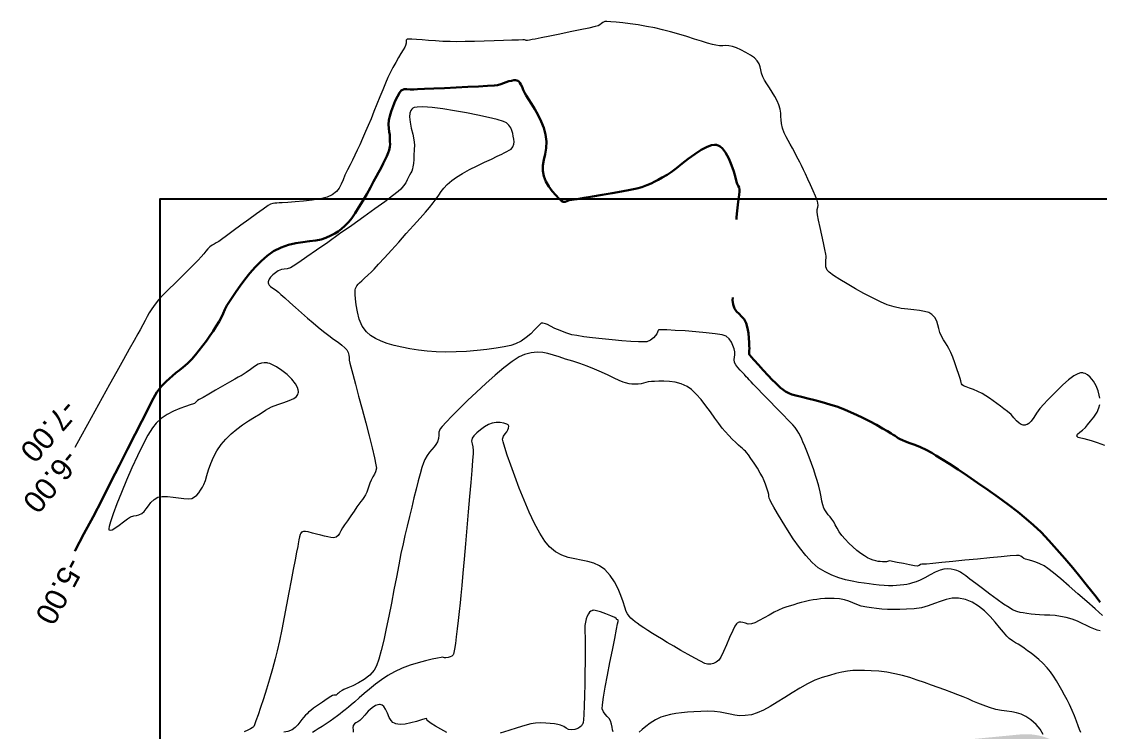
# Model space of a CAD drawing. Header units: metres. Extents: x 2662 to 3279, y 1027 to 1511.
# Drawn here: x 2665.5 to 2814.5, y 1374.4 to 1472.6 of the extents above; entities that cross this region are included whole.
import ezdxf

# ---------------------------------------------------------------- set-up
doc = ezdxf.new("R2010")
doc.units = ezdxf.units.M
doc.header["$LTSCALE"] = 1000
doc.layers.add('01 main point', color=1, linetype='Continuous')
doc.layers.add('BREAKWATER', color=210, linetype='Continuous')
for name, color, linetype, lineweight in [('CONT-MJR', 251, 'Continuous', 30), ('CONT-MNR', 252, 'Continuous', 9), ('TEXT KONT', 3, 'Continuous', 15)]:
    doc.layers.add(name, color=color, linetype=linetype, lineweight=lineweight)
doc.styles.get("Standard").update_dxf_attribs({"font": 'arial.ttf'})

# ---------------------------------------------------------------- blocks, each defined once
blk = doc.blocks.new('Break Water Opsi 1')
at = {"transparency": 33554636}
h = blk.add_hatch(dxfattribs=at)
h.set_pattern_fill('GRAVEL', scale=3)
h.set_pattern_definition([(228.012787504, (2.1637, 1.29784), (-24, -27), [0.403608, -39.957264141]), (184.969740728, (1.8937, 0.99784), (36, 3), [0.692604, -68.567774284]), (132.51044708, (1.2037, 0.93784), (30, -33), [0.488364, -48.348097788]), (267.273689006, (0.0337, 0.18784), (3, 60), [0.630714, -62.440674125]), (292.833654178, (0.0037, -0.44216), (-15, 36), [0.618465, -61.228119384]), (357.273689006, (0.2437, -1.01216), (-60, 3), [0.630714, -62.440674125]), (37.694240467, (0.8737, -1.04216), (-39, -30), [0.834087, -82.574545647]), (72.255328375, (1.5337, -0.53216), (21, 66), [0.787464, -77.95896449]), (121.429565615, (1.7737, 0.21784), (-24, 39), [0.63285, -62.65221933]), (175.23635831, (1.4437, 0.75784), (33, -3), [0.722496, -35.402287736]), (222.397437798, (0.7237, 0.817845), (-36, -33), [0.934344, -92.500125014]), (138.814074834, (3.0037, 0.15784), (-21, 18), [0.318903, -31.571534438]), (171.46923439, (2.7637, 0.36784), (39, -6), [0.606711, -60.064534248]), (225, (2.1637, 0.4578), (-3e-16, -3), [0.424263, -3.818377687]), (203.19859051, (1.9537, 0.81784), (15, 6), [0.228474, -22.618845318]), (291.80140949, (1.7437, 0.72784), (-3, 9), [0.323109, -15.832385421]), (30.96375653, (1.8637, 0.42784), (9, 6), [0.524787, -16.968068685]), (161.56505118, (2.3137, 0.6978), (6, -3), [0.379473, -9.10735998]), (16.389540334, (0.0037, 0.72784), (30, 9), [0.5316, -52.62853544]), (70.34617594, (0.5137, 0.87784), (-12, -33.00000000001), [0.445983, -44.152223242]), (293.19859051, (2.3137, 1.29784), (-6, 15), [0.456945, -22.390374318]), (343.610459666, (2.4937, 0.87784), (-30, 9), [0.5316, -52.62853544]), (339.44395478, (0.0037, -1.13216), (-15, 6), [0.51264, -25.119371236]), (294.77514057, (0.4837, -1.31216), (-15, 33), [0.429534, -42.52392919]), (66.80140949, (2.3437, -1.70216), (6, 15), [0.456945, -22.390374318]), (17.354024636, (2.5237, -1.28216), (-39, -12), [0.502893, -49.786270843]), (69.44395478, (0.8737, -1.70216), (-6, -15), [0.25632, -25.375691236]), (101.30993247, (2.1637, -1.70216), (-3, 12), [0.15297, -15.14408854]), (165.96375653, (2.1337, -1.55216), (9, -3), [0.618465, -11.750851877]), (186.009005957, (1.5337, -1.40216), (30, 3), [0.57315, -56.741769524]), (303.69006753, (1.8637, 0.15784), (-3, 6), [0.432666, -10.383987826]), (353.157226587, (2.1037, -0.20216), (51, -6), [0.755382, -74.782687872]), (60.9453959, (2.8537, -0.29216), (-12, -21), [0.308868, -30.578022423]), (90, (3.0037, -0.0222), (-3, 3), [0.18, -2.82]), (120.256437164, (1.4737, -1.31216), (12, -21), [0.416772, -41.260559968]), (48.012787504, (1.2637, -0.95216), (24, 27), [0.807216, -39.553656141]), (0, (1.8037, -0.3522), (3, 3), [0.78, -2.22]), (325.30484647, (2.5837, -0.35216), (30, -21), [0.474342, -46.959822903]), (254.0546041, (2.9737, -0.62216), (-3, -12), [0.436806, -21.403523668]), (207.645975364, (2.8537, -1.04216), (-57, -30), [0.711195, -70.408422547]), (175.42607874, (2.2237, -1.37216), (-39, 3), [0.752397, -74.487220224])])
edge = h.paths.add_edge_path()
edge.add_line((434236.99, 132320.77), (434220.09, 132319.87))
edge.add_line((434220.09, 132319.87), (434185.31, 132310.94))
edge.add_line((434185.31, 132310.94), (434093.62, 132280.81))
edge.add_arc((434096.96, 132273.09), 8.41, 113.3593, 282.647)
edge.add_line((434098.8, 132264.88), (434190.01, 132294.86))
edge.add_line((434190.01, 132294.86), (434222.64, 132303.23))
edge.add_line((434222.64, 132303.23), (434234.18, 132303.85))
edge.add_line((434234.18, 132303.85), (434387.13, 132242.39))
edge.add_line((434387.13, 132242.39), (434387.22, 132248.07))
edge.add_line((434387.22, 132248.07), (434235.07, 132309.2))
edge.add_line((434235.07, 132309.2), (434221.84, 132308.49))
edge.add_line((434221.84, 132308.49), (434188.53, 132299.95))
edge.add_line((434188.53, 132299.95), (434097.59, 132270.06))
edge.add_arc((434097.44, 132271.85), 1.8, 122.1228, 274.7299, ccw=False)
edge.add_line((434096.48, 132273.38), (434187.54, 132303.31))
edge.add_line((434187.54, 132303.31), (434221.3, 132311.97))
edge.add_line((434221.3, 132311.97), (434235.65, 132312.74))
edge.add_line((434235.65, 132312.74), (434388.52, 132251.32))
edge.add_line((434388.52, 132251.32), (434393.67, 132257.82))
edge.add_line((434393.67, 132257.82), (434236.99, 132320.77))
edge = h.paths.add_edge_path()
edge.add_line((434036.49, 132263.19), (433967.09, 132256.43))
edge.add_line((433967.09, 132256.43), (433969.34, 132248.66))
edge.add_line((433969.34, 132248.66), (434037.77, 132255.32))
edge.add_arc((434037.57, 132253.55), 1.79, -72.3842, 83.5066, ccw=False)
edge.add_line((434038.11, 132251.84), (433969.68, 132245.18))
edge.add_line((433969.68, 132245.18), (433969.55, 132239.84))
edge.add_line((433969.55, 132239.84), (434038.69, 132246.57))
edge.add_arc((434037.08, 132254.81), 8.4, 281.08, 454.0226)

msp = doc.modelspace()

# ---------------------------------------------------------------- linework, layer by layer
at = {"layer": '01 main point'}
msp.add_lwpolyline([(2684.6, 1092.67), (3187.11, 1092.67), (3187.11, 1448.02), (2684.6, 1448.02)], close=True, dxfattribs=at)
at = {"layer": 'CONT-MJR', "elevation": -5, "flags": 128}
for points in [[(2764.27, 1445.2), (2764.29, 1445.5), (2764.37, 1446.4), (2764.47, 1447.24), (2764.57, 1447.99), (2764.66, 1448.61), (2764.71, 1449.08), (2764.72, 1449.34), (2764.64, 1449.62), (2764.53, 1449.84), (2764.39, 1450.11), (2764.3, 1450.41), (2764.14, 1451.01), (2763.91, 1451.81), (2763.61, 1452.72), (2763.24, 1453.63), (2762.79, 1454.46), (2762.36, 1454.99), (2762.01, 1455.29), (2761.76, 1455.42), (2761.63, 1455.47), (2761.51, 1455.5), (2761.26, 1455.52), (2760.83, 1455.46), (2760.22, 1455.25), (2759.39, 1454.82), (2758.51, 1454.25), (2757.63, 1453.6), (2756.78, 1452.92), (2755.98, 1452.29), (2755.27, 1451.76), (2754.69, 1451.39), (2754.02, 1451.02), (2753.47, 1450.7), (2752.98, 1450.43), (2752.49, 1450.18), (2751.91, 1449.94), (2751.2, 1449.68), (2750.53, 1449.5), (2749.57, 1449.3), (2748.39, 1449.07), (2747.08, 1448.83), (2745.72, 1448.6), (2744.4, 1448.38), (2743.21, 1448.18), (2742.21, 1448.02), (2741.51, 1447.91), (2741.18, 1447.85), (2740.85, 1447.74), (2740.59, 1447.64), (2740.31, 1447.66), (2740.1, 1447.8), (2739.75, 1448.1), (2739.31, 1448.54), (2738.83, 1449.1), (2738.36, 1449.74), (2737.95, 1450.45), (2737.64, 1451.19), (2737.51, 1451.94), (2737.54, 1452.68), (2737.67, 1453.44), (2737.84, 1454.22), (2737.98, 1455.06), (2738.02, 1455.96), (2737.9, 1456.95), (2737.64, 1457.86), (2737.28, 1458.76), (2736.86, 1459.63), (2736.41, 1460.45), (2735.96, 1461.18), (2735.56, 1461.81), (2735.23, 1462.32), (2735.01, 1462.68), (2734.81, 1463.12), (2734.65, 1463.52), (2734.49, 1463.86), (2734.36, 1464.09), (2734.24, 1464.23), (2734.15, 1464.31), (2734.1, 1464.34), (2734.04, 1464.37), (2733.91, 1464.42), (2733.74, 1464.46), (2733.5, 1464.45), (2733.18, 1464.39), (2732.8, 1464.31), (2732.43, 1464.2), (2732.09, 1464.05), (2731.73, 1463.9), (2731.27, 1463.77), (2730.8, 1463.72), (2729.88, 1463.66), (2728.62, 1463.59), (2727.13, 1463.52), (2725.53, 1463.44), (2723.92, 1463.37), (2722.43, 1463.3), (2721.15, 1463.24), (2720.21, 1463.2), (2719.71, 1463.17), (2719.18, 1463.18), (2718.74, 1463.22), (2718.34, 1463.2), (2717.95, 1463.01), (2717.69, 1462.72), (2717.41, 1462.22), (2717.11, 1461.58), (2716.82, 1460.86), (2716.57, 1460.14), (2716.38, 1459.48), (2716.25, 1458.94), (2716.2, 1458.34), (2716.22, 1457.81), (2716.29, 1457.33), (2716.36, 1456.88), (2716.39, 1456.44), (2716.39, 1455.97), (2716.4, 1455.6), (2716.36, 1455.23), (2716.26, 1454.78), (2716.14, 1454.4), (2715.96, 1453.96), (2715.73, 1453.48), (2715.46, 1452.94), (2715.15, 1452.35), (2714.81, 1451.71), (2714.52, 1451.17), (2714.13, 1450.45), (2713.68, 1449.62), (2713.17, 1448.72), (2712.64, 1447.8), (2712.1, 1446.91), (2711.58, 1446.09), (2711.1, 1445.4), (2710.68, 1444.88), (2710.16, 1444.34), (2709.7, 1443.91), (2709.25, 1443.56), (2708.77, 1443.26), (2708.22, 1442.97), (2707.53, 1442.64), (2706.89, 1442.42), (2706.13, 1442.29), (2705.28, 1442.18), (2704.35, 1442.08), (2703.37, 1441.92), (2702.35, 1441.69), (2701.33, 1441.33), (2700.3, 1440.81), (2699.42, 1440.19), (2698.57, 1439.45), (2697.77, 1438.63), (2697.02, 1437.77), (2696.33, 1436.89), (2695.7, 1436.04), (2695.14, 1435.25), (2694.67, 1434.55), (2694.29, 1433.99), (2693.86, 1433.32), (2693.56, 1432.75), (2693.31, 1432.22), (2693.08, 1431.69), (2692.79, 1431.11), (2692.38, 1430.43), (2691.96, 1429.77), (2691.5, 1429.1), (2691.03, 1428.43), (2690.54, 1427.77), (2690.03, 1427.12), (2689.51, 1426.49), (2688.99, 1425.91), (2688.39, 1425.3), (2687.82, 1424.8), (2687.29, 1424.37), (2686.79, 1423.98), (2686.33, 1423.6), (2685.9, 1423.22), (2685.46, 1422.8), (2685.12, 1422.47), (2684.82, 1422.15), (2684.51, 1421.78), (2684.16, 1421.31), (2683.93, 1420.91), (2683.49, 1420.08), (2682.87, 1418.86), (2682.09, 1417.32), (2681.17, 1415.5), (2680.13, 1413.46), (2679.01, 1411.25), (2677.82, 1408.91), (2676.59, 1406.51), (2675.34, 1404.1), (2674.09, 1401.72), (2672.88, 1399.43), (2672.83, 1399.35)], [(2814.57, 1392.29), (2814.39, 1392.51), (2813.99, 1393.02), (2813.39, 1393.78), (2812.63, 1394.74), (2811.75, 1395.85), (2810.76, 1397.06), (2809.69, 1398.32), (2808.59, 1399.59), (2807.48, 1400.82), (2806.39, 1401.95), (2805.35, 1402.95), (2804.34, 1403.83), (2803.16, 1404.78), (2801.86, 1405.78), (2800.47, 1406.8), (2799.05, 1407.82), (2797.62, 1408.81), (2796.23, 1409.76), (2794.92, 1410.63), (2793.73, 1411.41), (2792.69, 1412.07), (2791.86, 1412.59), (2791.28, 1412.93), (2790.49, 1413.35), (2789.7, 1413.71), (2788.94, 1414.03), (2788.26, 1414.29), (2787.67, 1414.51), (2787.22, 1414.68), (2786.93, 1414.81), (2786.65, 1414.98), (2786.44, 1415.12), (2786.23, 1415.27), (2785.95, 1415.44), (2785.67, 1415.62), (2785.16, 1415.92), (2784.47, 1416.32), (2783.62, 1416.8), (2782.65, 1417.32), (2781.59, 1417.87), (2780.47, 1418.4), (2779.32, 1418.89), (2778.28, 1419.28), (2777.21, 1419.62), (2776.14, 1419.93), (2775.1, 1420.2), (2774.13, 1420.44), (2773.26, 1420.66), (2772.51, 1420.85), (2771.92, 1421.02), (2771.51, 1421.18), (2771.05, 1421.44), (2770.69, 1421.68), (2770.39, 1421.93), (2770.07, 1422.23), (2769.67, 1422.6), (2769.24, 1423.02), (2768.65, 1423.65), (2767.98, 1424.38), (2767.32, 1425.11), (2766.74, 1425.76), (2766.33, 1426.23), (2766.16, 1426.41), (2766.09, 1426.49), (2766.04, 1426.57), (2766.04, 1426.72), (2766.06, 1427.03), (2766.07, 1427.4), (2766.06, 1427.7), (2766.05, 1428.18), (2766.01, 1428.79), (2765.94, 1429.47), (2765.81, 1430.18), (2765.61, 1430.85), (2765.33, 1431.4), (2764.99, 1431.81), (2764.64, 1432.15), (2764.31, 1432.5), (2764.02, 1432.91), (2763.81, 1433.46), (2763.75, 1434.03), (2763.77, 1434.43)]]:
    msp.add_lwpolyline(points, dxfattribs=at)
at = {"layer": 'CONT-MNR', "flags": 128}
for points, elevation in [([(2814.51, 1420.49), (2814.44, 1420.92), (2814.28, 1421.5), (2814, 1422.2), (2813.63, 1422.85), (2813.19, 1423.39), (2812.8, 1423.72), (2812.48, 1423.89), (2812.25, 1423.96), (2812.14, 1423.99), (2812.04, 1424), (2811.82, 1423.98), (2811.45, 1423.87), (2810.91, 1423.58), (2810.18, 1423.04), (2809.41, 1422.36), (2808.65, 1421.62), (2807.93, 1420.88), (2807.28, 1420.21), (2806.75, 1419.68), (2806.2, 1419.06), (2805.75, 1418.42), (2805.37, 1417.82), (2805.01, 1417.31), (2804.71, 1417), (2804.46, 1416.85), (2804.28, 1416.79), (2804.18, 1416.77), (2804.09, 1416.77), (2803.9, 1416.78), (2803.65, 1416.85), (2803.35, 1417.04), (2803, 1417.37), (2802.64, 1417.78), (2802.24, 1418.22), (2801.74, 1418.64), (2801.26, 1419), (2800.77, 1419.37), (2800.27, 1419.76), (2799.76, 1420.13), (2799.25, 1420.49), (2798.74, 1420.83), (2798.25, 1421.13), (2797.65, 1421.43), (2797.06, 1421.68), (2796.5, 1421.9), (2796.03, 1422.07), (2795.68, 1422.21), (2795.5, 1422.32), (2795.39, 1422.49), (2795.35, 1422.67), (2795.3, 1422.89), (2795.2, 1423.2), (2795.01, 1423.79), (2794.76, 1424.56), (2794.48, 1425.39), (2794.2, 1426.18), (2793.93, 1426.82), (2793.66, 1427.36), (2793.41, 1427.76), (2793.16, 1428.13), (2792.9, 1428.54), (2792.61, 1429.06), (2792.4, 1429.59), (2792.26, 1430.12), (2792.14, 1430.65), (2791.98, 1431.16), (2791.72, 1431.64), (2791.31, 1432.08), (2790.87, 1432.34), (2790.29, 1432.5), (2789.6, 1432.61), (2788.82, 1432.69), (2787.96, 1432.78), (2787.05, 1432.91), (2786.1, 1433.11), (2785.13, 1433.42), (2784.18, 1433.83), (2783.08, 1434.36), (2781.91, 1434.97), (2780.72, 1435.63), (2779.58, 1436.3), (2778.56, 1436.92), (2777.71, 1437.47), (2777.11, 1437.91), (2776.82, 1438.19), (2776.65, 1438.67), (2776.62, 1439.19), (2776.65, 1439.63), (2776.68, 1439.86), (2776.69, 1440), (2776.7, 1440.14), (2776.64, 1440.41), (2776.5, 1441.06), (2776.3, 1441.98), (2776.07, 1443.03), (2775.84, 1444.11), (2775.64, 1445.09), (2775.49, 1445.84), (2775.43, 1446.26), (2775.44, 1446.6), (2775.51, 1446.88), (2775.56, 1447.15), (2775.55, 1447.49), (2775.44, 1447.85), (2775.21, 1448.43), (2774.9, 1449.17), (2774.54, 1449.97), (2774.17, 1450.78), (2773.83, 1451.5), (2773.56, 1452.08), (2773.28, 1452.66), (2773.05, 1453.11), (2772.83, 1453.52), (2772.59, 1453.97), (2772.29, 1454.55), (2772.01, 1455.08), (2771.72, 1455.59), (2771.44, 1456.1), (2771.16, 1456.63), (2770.9, 1457.2), (2770.67, 1457.84), (2770.51, 1458.46), (2770.45, 1458.98), (2770.43, 1459.45), (2770.4, 1459.92), (2770.33, 1460.43), (2770.16, 1461.04), (2769.91, 1461.62), (2769.59, 1462.22), (2769.22, 1462.82), (2768.84, 1463.4), (2768.48, 1463.95), (2768.17, 1464.45), (2767.93, 1464.9), (2767.75, 1465.42), (2767.66, 1465.88), (2767.58, 1466.3), (2767.44, 1466.7), (2767.16, 1467.14), (2766.76, 1467.53), (2766.21, 1467.92), (2765.57, 1468.3), (2764.91, 1468.63), (2764.27, 1468.91), (2763.73, 1469.11), (2763.21, 1469.22), (2762.79, 1469.24), (2762.38, 1469.22), (2761.94, 1469.22), (2761.41, 1469.28), (2760.95, 1469.39), (2760.29, 1469.58), (2759.45, 1469.84), (2758.48, 1470.15), (2757.42, 1470.48), (2756.3, 1470.82), (2755.16, 1471.15), (2754.05, 1471.44), (2753, 1471.68), (2751.85, 1471.9), (2750.7, 1472.09), (2749.6, 1472.25), (2748.57, 1472.38), (2747.66, 1472.48), (2746.92, 1472.54), (2746.38, 1472.56), (2746.08, 1472.55), (2745.8, 1472.44), (2745.61, 1472.29), (2745.42, 1472.12), (2745.15, 1471.97), (2744.73, 1471.86), (2743.86, 1471.66), (2742.67, 1471.41), (2741.29, 1471.12), (2739.85, 1470.83), (2738.48, 1470.55), (2737.3, 1470.31), (2736.45, 1470.14), (2736.05, 1470.07), (2735.69, 1470), (2735.39, 1469.96), (2735.22, 1469.94), (2735.11, 1469.99), (2735, 1470.03), (2734.76, 1470.03), (2734.15, 1470.01), (2733.24, 1469.98), (2732.09, 1469.94), (2730.8, 1469.9), (2729.43, 1469.86), (2728.06, 1469.82), (2726.76, 1469.8), (2725.61, 1469.78), (2724.69, 1469.79), (2723.68, 1469.82), (2722.68, 1469.88), (2721.71, 1469.95), (2720.82, 1470.03), (2720.04, 1470.1), (2719.41, 1470.14), (2719.04, 1470.15), (2718.85, 1470.14), (2718.78, 1470.12), (2718.75, 1470.11), (2718.71, 1470.07), (2718.65, 1469.98), (2718.62, 1469.82), (2718.61, 1469.58), (2718.55, 1469.23), (2718.43, 1469), (2718.21, 1468.63), (2717.91, 1468.15), (2717.56, 1467.57), (2717.18, 1466.92), (2716.79, 1466.22), (2716.41, 1465.49), (2716.11, 1464.84), (2715.76, 1464.05), (2715.39, 1463.14), (2714.99, 1462.17), (2714.59, 1461.15), (2714.18, 1460.12), (2713.77, 1459.12), (2713.38, 1458.18), (2713.02, 1457.34), (2712.6, 1456.39), (2712.22, 1455.54), (2711.87, 1454.78), (2711.54, 1454.07), (2711.21, 1453.41), (2710.88, 1452.75), (2710.53, 1452.08), (2710.17, 1451.33), (2709.9, 1450.67), (2709.66, 1450.08), (2709.38, 1449.55), (2708.99, 1449.06), (2708.42, 1448.59), (2707.73, 1448.29), (2706.77, 1448.04), (2705.64, 1447.86), (2704.44, 1447.72), (2703.28, 1447.62), (2702.26, 1447.55), (2701.5, 1447.51), (2701.09, 1447.48), (2700.74, 1447.45), (2700.47, 1447.44), (2700.21, 1447.42), (2699.89, 1447.32), (2699.53, 1447.11), (2698.85, 1446.63), (2697.94, 1445.98), (2696.88, 1445.21), (2695.78, 1444.4), (2694.72, 1443.62), (2693.79, 1442.94), (2693.1, 1442.43), (2692.73, 1442.17), (2692.38, 1441.95), (2692.1, 1441.8), (2691.83, 1441.64), (2691.51, 1441.4), (2691.22, 1441.13), (2690.94, 1440.81), (2690.64, 1440.44), (2690.3, 1440.02), (2689.89, 1439.57), (2689.53, 1439.2), (2688.97, 1438.65), (2688.26, 1437.97), (2687.47, 1437.19), (2686.63, 1436.37), (2685.81, 1435.55), (2685.05, 1434.77), (2684.4, 1434.08), (2683.93, 1433.51), (2683.46, 1432.85), (2683.1, 1432.29), (2682.82, 1431.78), (2682.55, 1431.25), (2682.24, 1430.65), (2681.85, 1429.93), (2681.54, 1429.39), (2681.04, 1428.48), (2680.36, 1427.28), (2679.55, 1425.82), (2678.63, 1424.18), (2677.64, 1422.4), (2676.61, 1420.55), (2675.58, 1418.68), (2674.57, 1416.85), (2673.61, 1415.11), (2672.83, 1413.69)], -6), ([(2814.87, 1390.46), (2813.86, 1391.38), (2812.72, 1392.4), (2811.49, 1393.47), (2810.27, 1394.53), (2809.11, 1395.5), (2808.1, 1396.33), (2807.31, 1396.95), (2806.81, 1397.3), (2806.23, 1397.6), (2805.65, 1397.83), (2805.1, 1398.01), (2804.62, 1398.15), (2804.24, 1398.25), (2804.01, 1398.34), (2803.77, 1398.5), (2803.6, 1398.65), (2803.36, 1398.76), (2802.98, 1398.75), (2802.11, 1398.68), (2800.85, 1398.57), (2799.31, 1398.42), (2797.61, 1398.26), (2795.86, 1398.09), (2794.17, 1397.92), (2792.65, 1397.76), (2791.41, 1397.64), (2790.57, 1397.56), (2790.24, 1397.53), (2790.06, 1397.56), (2789.9, 1397.57), (2789.73, 1397.5), (2789.52, 1397.37), (2789.26, 1397.28), (2788.89, 1397.32), (2788.2, 1397.45), (2787.35, 1397.62), (2786.51, 1397.8), (2785.84, 1397.93), (2785.5, 1397.99), (2785.32, 1397.96), (2785.18, 1397.91), (2785, 1397.87), (2784.76, 1397.86), (2784.48, 1397.86), (2784.14, 1397.9), (2783.88, 1397.94), (2783.56, 1398.01), (2783.2, 1398.1), (2782.8, 1398.24), (2782.38, 1398.44), (2781.98, 1398.68), (2781.49, 1399.03), (2780.94, 1399.45), (2780.37, 1399.93), (2779.81, 1400.46), (2779.3, 1400.99), (2778.86, 1401.53), (2778.5, 1402.03), (2778.21, 1402.52), (2777.95, 1402.97), (2777.72, 1403.38), (2777.48, 1403.75), (2777.22, 1404.11), (2776.98, 1404.39), (2776.77, 1404.64), (2776.57, 1404.92), (2776.37, 1405.31), (2776.22, 1405.74), (2776.09, 1406.26), (2775.97, 1406.87), (2775.84, 1407.56), (2775.68, 1408.31), (2775.46, 1409.11), (2775.23, 1409.81), (2774.96, 1410.61), (2774.65, 1411.47), (2774.32, 1412.33), (2774.01, 1413.16), (2773.72, 1413.88), (2773.48, 1414.47), (2773.31, 1414.85), (2773.09, 1415.32), (2772.9, 1415.67), (2772.68, 1416.01), (2772.38, 1416.42), (2772.06, 1416.8), (2771.46, 1417.43), (2770.68, 1418.25), (2769.78, 1419.18), (2768.85, 1420.15), (2767.95, 1421.06), (2767.18, 1421.85), (2766.6, 1422.44), (2766.3, 1422.75), (2766.04, 1423.03), (2765.84, 1423.25), (2765.64, 1423.46), (2765.39, 1423.75), (2765.11, 1424.05), (2764.79, 1424.38), (2764.46, 1424.74), (2764.19, 1425.1), (2764.01, 1425.45), (2763.95, 1425.84), (2764.01, 1426.17), (2764.08, 1426.5), (2764.06, 1426.91), (2763.95, 1427.31), (2763.8, 1427.77), (2763.58, 1428.25), (2763.27, 1428.69), (2762.84, 1429.06), (2762.31, 1429.23), (2761.36, 1429.4), (2760.1, 1429.55), (2758.68, 1429.68), (2757.21, 1429.79), (2755.83, 1429.87), (2754.67, 1429.93), (2753.99, 1429.95), (2753.66, 1429.95), (2753.54, 1429.94), (2753.52, 1429.94), (2753.49, 1429.91), (2753.44, 1429.86), (2753.41, 1429.76), (2753.38, 1429.61), (2753.29, 1429.41), (2753.11, 1429.18), (2752.81, 1428.86), (2752.4, 1428.53), (2751.91, 1428.3), (2751.5, 1428.27), (2750.73, 1428.28), (2749.68, 1428.34), (2748.44, 1428.43), (2747.09, 1428.55), (2745.71, 1428.69), (2744.39, 1428.84), (2743.19, 1428.99), (2742.22, 1429.14), (2741.54, 1429.27), (2740.71, 1429.52), (2739.91, 1429.83), (2739.2, 1430.15), (2738.6, 1430.45), (2738.16, 1430.67), (2737.91, 1430.77), (2737.7, 1430.84), (2737.51, 1430.88), (2737.31, 1430.86), (2737.13, 1430.72), (2736.81, 1430.39), (2736.38, 1429.94), (2735.84, 1429.41), (2735.21, 1428.88), (2734.51, 1428.39), (2733.76, 1428.01), (2733.09, 1427.8), (2732.17, 1427.59), (2731.06, 1427.4), (2729.79, 1427.22), (2728.42, 1427.07), (2726.99, 1426.96), (2725.54, 1426.89), (2724.12, 1426.87), (2722.78, 1426.9), (2721.55, 1426.99), (2720.31, 1427.15), (2719.13, 1427.32), (2718.01, 1427.53), (2716.98, 1427.77), (2716.02, 1428.05), (2715.15, 1428.37), (2714.38, 1428.75), (2713.7, 1429.18), (2713.13, 1429.68), (2712.56, 1430.47), (2712.15, 1431.42), (2711.88, 1432.43), (2711.72, 1433.4), (2711.63, 1434.24), (2711.6, 1434.85), (2711.59, 1435.14), (2711.57, 1435.33), (2711.59, 1435.48), (2711.63, 1435.66), (2711.71, 1435.86), (2711.82, 1436.05), (2711.98, 1436.26), (2712.17, 1436.46), (2712.49, 1436.74), (2712.89, 1437.09), (2713.35, 1437.5), (2713.82, 1437.95), (2714.2, 1438.35), (2714.82, 1439.02), (2715.64, 1439.91), (2716.58, 1440.95), (2717.6, 1442.08), (2718.64, 1443.24), (2719.65, 1444.35), (2720.55, 1445.37), (2721.31, 1446.22), (2721.85, 1446.84), (2722.38, 1447.49), (2722.79, 1448.06), (2723.13, 1448.58), (2723.47, 1449.07), (2723.84, 1449.55), (2724.31, 1450.05), (2724.92, 1450.59), (2725.58, 1451.06), (2726.43, 1451.57), (2727.4, 1452.1), (2728.43, 1452.62), (2729.45, 1453.11), (2730.4, 1453.56), (2731.22, 1453.94), (2731.83, 1454.23), (2732.17, 1454.4), (2732.55, 1454.6), (2732.87, 1454.76), (2733.15, 1454.94), (2733.37, 1455.24), (2733.52, 1455.6), (2733.56, 1455.93), (2733.52, 1456.29), (2733.44, 1456.7), (2733.35, 1457.09), (2733.24, 1457.49), (2733.08, 1457.88), (2732.84, 1458.26), (2732.49, 1458.58), (2732.06, 1458.75), (2731.2, 1459), (2730, 1459.3), (2728.55, 1459.62), (2726.95, 1459.94), (2725.3, 1460.23), (2723.68, 1460.48), (2722.2, 1460.66), (2720.94, 1460.75), (2720.16, 1460.73), (2719.74, 1460.66), (2719.55, 1460.58), (2719.49, 1460.53), (2719.4, 1460.45), (2719.27, 1460.25), (2719.14, 1459.92), (2719.09, 1459.39), (2719.16, 1458.64), (2719.33, 1457.83), (2719.53, 1457.01), (2719.7, 1456.23), (2719.76, 1455.54), (2719.75, 1454.81), (2719.71, 1454.11), (2719.67, 1453.48), (2719.62, 1452.93), (2719.56, 1452.5), (2719.51, 1452.22), (2719.4, 1451.89), (2719.27, 1451.64), (2719.09, 1451.34), (2718.96, 1451.06), (2718.78, 1450.7), (2718.56, 1450.28), (2718.28, 1449.83), (2717.91, 1449.39), (2717.54, 1449.07), (2716.76, 1448.47), (2715.66, 1447.66), (2714.3, 1446.67), (2712.76, 1445.57), (2711.11, 1444.39), (2709.43, 1443.2), (2707.78, 1442.04), (2706.24, 1440.96), (2704.89, 1440.02), (2703.78, 1439.27), (2703, 1438.75), (2702.62, 1438.51), (2702.16, 1438.37), (2701.77, 1438.33), (2701.38, 1438.27), (2700.95, 1438.09), (2700.57, 1437.84), (2700.19, 1437.55), (2699.87, 1437.23), (2699.68, 1436.95), (2699.59, 1436.74), (2699.57, 1436.59), (2699.57, 1436.52), (2699.57, 1436.44), (2699.61, 1436.31), (2699.7, 1436.14), (2699.89, 1435.94), (2700.21, 1435.71), (2700.58, 1435.47), (2700.97, 1435.16), (2701.32, 1434.84), (2701.85, 1434.36), (2702.53, 1433.74), (2703.31, 1433.05), (2704.14, 1432.31), (2704.97, 1431.58), (2705.76, 1430.89), (2706.46, 1430.29), (2707.2, 1429.7), (2707.92, 1429.16), (2708.6, 1428.67), (2709.22, 1428.23), (2709.74, 1427.83), (2710.15, 1427.47), (2710.41, 1427.17), (2710.61, 1426.79), (2710.7, 1426.46), (2710.74, 1426.13), (2710.77, 1425.76), (2710.86, 1425.32), (2710.99, 1424.81), (2711.26, 1423.81), (2711.62, 1422.43), (2712.06, 1420.78), (2712.54, 1418.96), (2713.03, 1417.1), (2713.5, 1415.28), (2713.91, 1413.64), (2714.24, 1412.27), (2714.45, 1411.29), (2714.52, 1410.8), (2714.41, 1410.33), (2714.24, 1409.97), (2714.01, 1409.62), (2713.78, 1409.16), (2713.61, 1408.73), (2713.47, 1408.31), (2713.33, 1407.9), (2713.18, 1407.51), (2713.01, 1407.14), (2712.78, 1406.76), (2712.58, 1406.48), (2712.37, 1406.21), (2712.1, 1405.86), (2711.82, 1405.46), (2711.42, 1404.89), (2710.96, 1404.22), (2710.5, 1403.56), (2710.09, 1402.99), (2709.82, 1402.58), (2709.59, 1402.17), (2709.43, 1401.8), (2709.24, 1401.5), (2708.93, 1401.27), (2708.59, 1401.19), (2708.22, 1401.22), (2707.81, 1401.32), (2707.35, 1401.44), (2706.83, 1401.55), (2706.25, 1401.68), (2705.66, 1401.85), (2705.1, 1402.01), (2704.71, 1402.07), (2704.45, 1402.06), (2704.31, 1402.02), (2704.25, 1401.99), (2704.18, 1401.95), (2704.07, 1401.84), (2703.96, 1401.65), (2703.87, 1401.35), (2703.81, 1400.9), (2703.72, 1400.38), (2703.63, 1399.99), (2703.49, 1399.23), (2703.28, 1398.15), (2703.03, 1396.82), (2702.75, 1395.3), (2702.43, 1393.65), (2702.1, 1391.93), (2701.77, 1390.21), (2701.43, 1388.53), (2701.1, 1386.97), (2700.8, 1385.59), (2700.52, 1384.44), (2700.15, 1383.07), (2699.74, 1381.66), (2699.32, 1380.26), (2698.9, 1378.94), (2698.5, 1377.73), (2698.15, 1376.7), (2697.87, 1375.89), (2697.67, 1375.34), (2697.59, 1375.13), (2697.47, 1375), (2697.32, 1374.91), (2697.11, 1374.8), (2696.72, 1374.61), (2696.25, 1374.39)], -4), ([(2814.55, 1388.31), (2814.15, 1388.43), (2813.67, 1388.6), (2813.2, 1388.81), (2812.68, 1389.06), (2812.08, 1389.35), (2811.42, 1389.65), (2810.67, 1389.93), (2809.84, 1390.17), (2809.08, 1390.33), (2808.32, 1390.43), (2807.58, 1390.49), (2806.86, 1390.52), (2806.19, 1390.55), (2805.58, 1390.59), (2805.04, 1390.65), (2804.43, 1390.74), (2803.93, 1390.81), (2803.49, 1390.89), (2803.02, 1391.02), (2802.45, 1391.25), (2801.96, 1391.54), (2801.21, 1392.04), (2800.3, 1392.68), (2799.3, 1393.42), (2798.29, 1394.17), (2797.35, 1394.88), (2796.55, 1395.49), (2795.97, 1395.93), (2795.7, 1396.14), (2795.45, 1396.32), (2795.25, 1396.46), (2794.99, 1396.59), (2794.73, 1396.68), (2794.37, 1396.78), (2793.94, 1396.86), (2793.45, 1396.9), (2792.94, 1396.87), (2792.42, 1396.71), (2791.77, 1396.43), (2791.05, 1396.06), (2790.32, 1395.68), (2789.66, 1395.34), (2789.11, 1395.11), (2788.62, 1394.95), (2788.22, 1394.83), (2787.85, 1394.75), (2787.44, 1394.68), (2786.92, 1394.63), (2786.42, 1394.59), (2785.89, 1394.56), (2785.31, 1394.55), (2784.68, 1394.58), (2783.99, 1394.64), (2783.22, 1394.74), (2782.63, 1394.83), (2781.92, 1394.92), (2781.13, 1395.03), (2780.28, 1395.18), (2779.37, 1395.38), (2778.43, 1395.65), (2777.48, 1396.01), (2776.53, 1396.48), (2775.6, 1397.06), (2774.76, 1397.79), (2773.88, 1398.74), (2773, 1399.86), (2772.14, 1401.06), (2771.32, 1402.3), (2770.58, 1403.48), (2769.94, 1404.55), (2769.43, 1405.44), (2769.09, 1406.08), (2768.92, 1406.4), (2768.82, 1406.69), (2768.77, 1406.93), (2768.74, 1407.18), (2768.66, 1407.48), (2768.57, 1407.8), (2768.45, 1408.18), (2768.3, 1408.61), (2768.11, 1409.09), (2767.87, 1409.61), (2767.57, 1410.15), (2767.17, 1410.8), (2766.72, 1411.5), (2766.29, 1412.14), (2765.94, 1412.65), (2765.73, 1412.93), (2765.52, 1413.16), (2765.33, 1413.32), (2765.1, 1413.53), (2764.9, 1413.72), (2764.58, 1414.01), (2764.18, 1414.39), (2763.71, 1414.84), (2763.21, 1415.33), (2762.7, 1415.87), (2762.32, 1416.33), (2761.84, 1416.98), (2761.29, 1417.75), (2760.69, 1418.59), (2760.05, 1419.46), (2759.39, 1420.3), (2758.72, 1421.05), (2758.07, 1421.68), (2757.45, 1422.12), (2756.65, 1422.47), (2755.83, 1422.69), (2755.02, 1422.8), (2754.25, 1422.84), (2753.55, 1422.83), (2752.97, 1422.8), (2752.53, 1422.78), (2752.1, 1422.74), (2751.74, 1422.67), (2751.42, 1422.57), (2751.09, 1422.49), (2750.68, 1422.45), (2750.19, 1422.43), (2749.81, 1422.44), (2749.43, 1422.49), (2748.95, 1422.6), (2748.6, 1422.72), (2748.06, 1422.96), (2747.37, 1423.28), (2746.55, 1423.67), (2745.64, 1424.09), (2744.66, 1424.52), (2743.65, 1424.94), (2742.64, 1425.31), (2741.66, 1425.61), (2740.66, 1425.91), (2739.78, 1426.19), (2738.98, 1426.45), (2738.23, 1426.66), (2737.5, 1426.8), (2736.74, 1426.84), (2735.91, 1426.76), (2735, 1426.54), (2734.23, 1426.19), (2733.26, 1425.55), (2732.13, 1424.7), (2730.91, 1423.67), (2729.62, 1422.54), (2728.34, 1421.35), (2727.09, 1420.16), (2725.95, 1419.03), (2724.95, 1418.02), (2724.15, 1417.18), (2723.59, 1416.57), (2723.33, 1416.24), (2723.15, 1415.78), (2723.12, 1415.37), (2723.09, 1414.94), (2722.95, 1414.45), (2722.75, 1414.1), (2722.48, 1413.77), (2722.17, 1413.42), (2721.84, 1413.03), (2721.51, 1412.58), (2721.21, 1412.04), (2721.02, 1411.58), (2720.81, 1410.9), (2720.56, 1410.05), (2720.3, 1409.05), (2720.01, 1407.93), (2719.71, 1406.72), (2719.4, 1405.44), (2719.08, 1404.12), (2718.77, 1402.8), (2718.45, 1401.5), (2718.19, 1400.37), (2717.91, 1399.01), (2717.6, 1397.45), (2717.28, 1395.76), (2716.94, 1393.98), (2716.59, 1392.17), (2716.23, 1390.37), (2715.88, 1388.65), (2715.52, 1387.05), (2715.18, 1385.62), (2714.84, 1384.43), (2714.52, 1383.5), (2714.22, 1382.91), (2713.6, 1382.21), (2712.84, 1381.62), (2712.03, 1381.13), (2711.24, 1380.74), (2710.55, 1380.44), (2710.03, 1380.23), (2709.76, 1380.1), (2709.48, 1379.9), (2709.26, 1379.72), (2709.13, 1379.62), (2709.03, 1379.53), (2708.93, 1379.46), (2708.81, 1379.45), (2708.64, 1379.44), (2708.45, 1379.4), (2708.2, 1379.25), (2707.69, 1378.92), (2707.06, 1378.49), (2706.39, 1378.03), (2705.82, 1377.63), (2705.44, 1377.34), (2705.14, 1377.09), (2704.92, 1376.88), (2704.71, 1376.66), (2704.44, 1376.37), (2704.19, 1376.07), (2703.94, 1375.72), (2703.65, 1375.34), (2703.3, 1374.98), (2702.85, 1374.66), (2702.29, 1374.43), (2701.7, 1374.31)], -3), ([(2815.19, 1413.97), (2814.18, 1414.31), (2813.35, 1414.58), (2812.85, 1414.75), (2812.35, 1414.88), (2811.88, 1414.96), (2811.52, 1415.06), (2811.35, 1415.26), (2811.43, 1415.52), (2811.73, 1415.78), (2812.13, 1416.08), (2812.51, 1416.46), (2812.82, 1416.82), (2813.24, 1417.31), (2813.7, 1417.89), (2814.13, 1418.56), (2814.38, 1419.14), (2814.5, 1419.6)], -6), ([(2811.9, 1374.27), (2811.71, 1374.68), (2811.51, 1375.21), (2811.28, 1375.85), (2811.01, 1376.56), (2810.69, 1377.34), (2810.3, 1378.16), (2809.98, 1378.79), (2809.64, 1379.45), (2809.27, 1380.12), (2808.9, 1380.78), (2808.5, 1381.44), (2808.1, 1382.07), (2807.67, 1382.66), (2807.24, 1383.21), (2806.65, 1383.85), (2806.08, 1384.39), (2805.54, 1384.84), (2805.01, 1385.24), (2804.52, 1385.59), (2804.07, 1385.92), (2803.6, 1386.25), (2803.21, 1386.49), (2802.84, 1386.69), (2802.46, 1386.93), (2801.99, 1387.27), (2801.65, 1387.6), (2801.2, 1388.13), (2800.66, 1388.79), (2800.03, 1389.54), (2799.33, 1390.32), (2798.56, 1391.08), (2797.74, 1391.76), (2796.87, 1392.31), (2795.96, 1392.68), (2794.98, 1392.86), (2794.09, 1392.84), (2793.26, 1392.67), (2792.45, 1392.4), (2791.64, 1392.09), (2790.79, 1391.78), (2789.87, 1391.53), (2788.85, 1391.38), (2787.81, 1391.32), (2786.85, 1391.28), (2785.96, 1391.28), (2785.14, 1391.3), (2784.37, 1391.34), (2783.64, 1391.41), (2782.96, 1391.49), (2782.3, 1391.59), (2781.53, 1391.76), (2780.9, 1391.97), (2780.35, 1392.2), (2779.81, 1392.42), (2779.22, 1392.61), (2778.51, 1392.74), (2777.77, 1392.81), (2777.09, 1392.82), (2776.48, 1392.79), (2775.92, 1392.74), (2775.4, 1392.67), (2774.9, 1392.6), (2774.39, 1392.52), (2773.99, 1392.44), (2773.63, 1392.35), (2773.23, 1392.24), (2772.74, 1392.1), (2772.21, 1391.95), (2771.73, 1391.81), (2771.24, 1391.65), (2770.71, 1391.45), (2770.09, 1391.2), (2769.48, 1390.9), (2768.8, 1390.52), (2768.1, 1390.12), (2767.43, 1389.74), (2766.84, 1389.45), (2766.36, 1389.28), (2765.91, 1389.27), (2765.52, 1389.37), (2765.16, 1389.49), (2764.89, 1389.54), (2764.67, 1389.53), (2764.53, 1389.48), (2764.46, 1389.45), (2764.4, 1389.41), (2764.28, 1389.28), (2764.07, 1388.96), (2763.76, 1388.36), (2763.33, 1387.42), (2762.89, 1386.41), (2762.48, 1385.46), (2762.12, 1384.71), (2761.84, 1384.3), (2761.48, 1384.01), (2761.13, 1383.82), (2760.74, 1383.72), (2760.29, 1383.72), (2759.92, 1383.83), (2759.31, 1384.12), (2758.51, 1384.54), (2757.59, 1385.06), (2756.61, 1385.62), (2755.63, 1386.2), (2754.72, 1386.74), (2753.94, 1387.21), (2753.36, 1387.56), (2752.67, 1387.98), (2752.04, 1388.38), (2751.47, 1388.74), (2750.97, 1389.08), (2750.57, 1389.37), (2750.26, 1389.6), (2749.94, 1389.87), (2749.69, 1390.1), (2749.47, 1390.34), (2749.22, 1390.68), (2749.06, 1391.01), (2748.87, 1391.59), (2748.62, 1392.34), (2748.31, 1393.21), (2747.91, 1394.15), (2747.43, 1395.1), (2746.83, 1396), (2746.11, 1396.8), (2745.37, 1397.34), (2744.57, 1397.7), (2743.72, 1397.94), (2742.84, 1398.12), (2741.94, 1398.28), (2741.03, 1398.49), (2740.13, 1398.8), (2739.26, 1399.26), (2738.42, 1399.93), (2737.78, 1400.71), (2737.09, 1401.82), (2736.38, 1403.19), (2735.65, 1404.73), (2734.94, 1406.38), (2734.26, 1408.07), (2733.64, 1409.71), (2733.08, 1411.25), (2732.61, 1412.6), (2732.26, 1413.7), (2732.03, 1414.47), (2731.96, 1414.84), (2732.07, 1415.24), (2732.3, 1415.57), (2732.53, 1415.86), (2732.68, 1416.1), (2732.77, 1416.37), (2732.81, 1416.61), (2732.74, 1416.8), (2732.54, 1416.92), (2732.15, 1417.03), (2731.64, 1417.12), (2731.07, 1417.14), (2730.51, 1417.05), (2730.02, 1416.85), (2729.46, 1416.53), (2728.9, 1416.14), (2728.39, 1415.72), (2727.99, 1415.31), (2727.75, 1414.96), (2727.66, 1414.55), (2727.73, 1414.17), (2727.84, 1413.77), (2727.91, 1413.28), (2727.88, 1412.83), (2727.81, 1411.88), (2727.7, 1410.52), (2727.56, 1408.83), (2727.4, 1406.89), (2727.22, 1404.77), (2727.03, 1402.58), (2726.84, 1400.38), (2726.65, 1398.26), (2726.47, 1396.3), (2726.31, 1394.59), (2726.18, 1393.2), (2726.07, 1392.22), (2725.94, 1391), (2725.81, 1389.78), (2725.68, 1388.6), (2725.56, 1387.52), (2725.43, 1386.57), (2725.32, 1385.8), (2725.22, 1385.34), (2725.15, 1385.1), (2725.11, 1385), (2725.09, 1384.97), (2725.04, 1384.92), (2724.93, 1384.83), (2724.73, 1384.73), (2724.44, 1384.64), (2724.12, 1384.59), (2723.94, 1384.58), (2723.81, 1384.63), (2723.68, 1384.68), (2723.47, 1384.65), (2722.97, 1384.56), (2722.24, 1384.41), (2721.32, 1384.2), (2720.28, 1383.92), (2719.18, 1383.57), (2718.07, 1383.16), (2717.01, 1382.67), (2716.11, 1382.16), (2715.23, 1381.58), (2714.37, 1380.94), (2713.55, 1380.29), (2712.8, 1379.65), (2712.12, 1379.05), (2711.52, 1378.52), (2711.04, 1378.09), (2710.67, 1377.78), (2710.2, 1377.41), (2709.83, 1377.12), (2709.49, 1376.84), (2709.12, 1376.56), (2708.64, 1376.2), (2708.13, 1375.86), (2707.58, 1375.49), (2707.01, 1375.13), (2706.48, 1374.79), (2706.03, 1374.51), (2705.69, 1374.29)], -2), ([(2747.24, 1374.38), (2747.15, 1374.65), (2747.1, 1375), (2747.03, 1375.43), (2746.89, 1375.88), (2746.68, 1376.21), (2746.42, 1376.5), (2746.14, 1376.8), (2745.9, 1377.13), (2745.74, 1377.57), (2745.76, 1378.1), (2745.9, 1379.14), (2746.14, 1380.55), (2746.45, 1382.19), (2746.79, 1383.94), (2747.13, 1385.67), (2747.45, 1387.25), (2747.71, 1388.55), (2747.86, 1389.3), (2747.92, 1389.64), (2747.94, 1389.76), (2747.94, 1389.78), (2747.92, 1389.81), (2747.87, 1389.85), (2747.77, 1389.91), (2747.68, 1389.95), (2747.68, 1390.01), (2747.67, 1390.06), (2747.46, 1390.16), (2746.94, 1390.4), (2746.24, 1390.7), (2745.48, 1390.97), (2744.93, 1391.12), (2744.59, 1391.17), (2744.42, 1391.16), (2744.35, 1391.14), (2744.28, 1391.12), (2744.16, 1391.05), (2743.99, 1390.92), (2743.82, 1390.7), (2743.66, 1390.36), (2743.53, 1389.97), (2743.41, 1389.53), (2743.32, 1389.07), (2743.31, 1388.6), (2743.33, 1388.11), (2743.36, 1387.55), (2743.37, 1386.9), (2743.36, 1386.31), (2743.36, 1385.32), (2743.35, 1384.03), (2743.34, 1382.54), (2743.32, 1380.96), (2743.29, 1379.4), (2743.25, 1377.96), (2743.2, 1376.76), (2743.14, 1376.03), (2743.09, 1375.65), (2743.05, 1375.5), (2743.03, 1375.46), (2742.97, 1375.37), (2742.85, 1375.22), (2742.65, 1375.03), (2742.35, 1374.84), (2741.93, 1374.69), (2741.46, 1374.63), (2741.05, 1374.7), (2740.73, 1374.88), (2740.4, 1375.1), (2739.97, 1375.28), (2739.58, 1375.37), (2739.11, 1375.46), (2738.55, 1375.54), (2737.93, 1375.59), (2737.24, 1375.61), (2736.51, 1375.58), (2735.87, 1375.47), (2735.01, 1375.24), (2733.98, 1374.91), (2732.84, 1374.54), (2731.62, 1374.17)], -1), ([(2806.7, 1374.01), (2806.27, 1374.72), (2805.71, 1375.4), (2804.98, 1376.05), (2804.28, 1376.51), (2803.62, 1376.81), (2802.98, 1377), (2802.33, 1377.12), (2801.66, 1377.21), (2800.94, 1377.31), (2800.15, 1377.47), (2799.26, 1377.73), (2798.4, 1378.04), (2797.64, 1378.34), (2796.95, 1378.62), (2796.29, 1378.91), (2795.62, 1379.2), (2794.89, 1379.5), (2794.06, 1379.82), (2793.1, 1380.16), (2792.17, 1380.48), (2791.22, 1380.83), (2790.26, 1381.18), (2789.27, 1381.53), (2788.27, 1381.86), (2787.24, 1382.16), (2786.18, 1382.41), (2785.09, 1382.61), (2783.97, 1382.75), (2782.9, 1382.82), (2781.97, 1382.87), (2781.14, 1382.87), (2780.37, 1382.83), (2779.62, 1382.74), (2778.85, 1382.61), (2778.04, 1382.42), (2777.14, 1382.18), (2776.12, 1381.87), (2775.11, 1381.49), (2774.08, 1381), (2773.03, 1380.41), (2771.99, 1379.78), (2770.95, 1379.12), (2769.93, 1378.48), (2768.96, 1377.89), (2768.02, 1377.38), (2767.15, 1376.98), (2766.36, 1376.74), (2765.48, 1376.61), (2764.72, 1376.6), (2764.04, 1376.68), (2763.4, 1376.8), (2762.74, 1376.95), (2762.04, 1377.09), (2761.25, 1377.18), (2760.33, 1377.21), (2759.35, 1377.18), (2758.41, 1377.14), (2757.53, 1377.08), (2756.69, 1377.01), (2755.9, 1376.9), (2755.16, 1376.77), (2754.47, 1376.6), (2753.84, 1376.39), (2753.07, 1376.02), (2752.37, 1375.58), (2751.75, 1375.11), (2751.23, 1374.67), (2750.83, 1374.32)], -1), ([(2724.27, 1374.29), (2723.42, 1374.73), (2722.68, 1375.16), (2722.09, 1375.54), (2721.7, 1375.82), (2721.54, 1375.94), (2721.48, 1376.1), (2721.42, 1376.23), (2721.22, 1376.19), (2720.74, 1376.03), (2720.07, 1375.82), (2719.29, 1375.61), (2718.48, 1375.45), (2717.87, 1375.4), (2717.46, 1375.41), (2717.22, 1375.46), (2717.12, 1375.5), (2717, 1375.55), (2716.8, 1375.68), (2716.55, 1375.94), (2716.29, 1376.36), (2716.03, 1376.94), (2715.79, 1377.5), (2715.55, 1377.86), (2715.33, 1378.04), (2715.15, 1378.12), (2715.05, 1378.14), (2714.95, 1378.14), (2714.73, 1378.12), (2714.39, 1377.99), (2713.94, 1377.7), (2713.39, 1377.21), (2712.9, 1376.69), (2712.49, 1376.23), (2712.21, 1375.95), (2711.93, 1375.76), (2711.69, 1375.63), (2711.48, 1375.48), (2711.3, 1375.24), (2711.24, 1374.94), (2711.28, 1374.64), (2711.32, 1374.32)], -1)]:
    msp.add_lwpolyline(points, dxfattribs=dict(at, elevation=elevation))
at = {"layer": 'CONT-MNR', "elevation": -4, "flags": 128}
msp.add_lwpolyline([(2695.81, 1423.6), (2695.69, 1423.54), (2695.42, 1423.39), (2694.95, 1423.13), (2694.23, 1422.73), (2693.25, 1422.17), (2692.26, 1421.6), (2691.34, 1421.07), (2690.57, 1420.61), (2690.03, 1420.3), (2689.8, 1420.16), (2689.66, 1420.04), (2689.56, 1419.94), (2689.48, 1419.85), (2689.39, 1419.76), (2689.22, 1419.71), (2688.77, 1419.57), (2688.13, 1419.36), (2687.34, 1419.07), (2686.48, 1418.7), (2685.6, 1418.24), (2684.77, 1417.69), (2684.05, 1417.05), (2683.55, 1416.39), (2682.94, 1415.36), (2682.24, 1414.04), (2681.5, 1412.51), (2680.73, 1410.85), (2679.98, 1409.15), (2679.28, 1407.47), (2678.65, 1405.9), (2678.13, 1404.53), (2677.75, 1403.41), (2677.57, 1402.77), (2677.52, 1402.46), (2677.53, 1402.34), (2677.54, 1402.31), (2677.59, 1402.28), (2677.72, 1402.25), (2677.97, 1402.31), (2678.37, 1402.52), (2678.96, 1402.93), (2679.57, 1403.4), (2680.12, 1403.82), (2680.54, 1404.08), (2680.97, 1404.22), (2681.34, 1404.29), (2681.69, 1404.36), (2682.1, 1404.55), (2682.39, 1404.81), (2682.68, 1405.19), (2682.99, 1405.63), (2683.35, 1406.08), (2683.78, 1406.49), (2684.32, 1406.79), (2684.91, 1406.92), (2685.62, 1406.92), (2686.4, 1406.83), (2687.18, 1406.72), (2687.91, 1406.62), (2688.53, 1406.58), (2688.98, 1406.65), (2689.39, 1406.86), (2689.71, 1407.11), (2689.96, 1407.4), (2690.2, 1407.76), (2690.48, 1408.19), (2690.67, 1408.57), (2690.87, 1409.13), (2691.08, 1409.81), (2691.32, 1410.6), (2691.63, 1411.46), (2692, 1412.34), (2692.47, 1413.22), (2693.04, 1414.07), (2693.71, 1414.85), (2694.44, 1415.56), (2695.22, 1416.2), (2696.02, 1416.8), (2696.84, 1417.35), (2697.64, 1417.86), (2698.43, 1418.35), (2699.17, 1418.83), (2700.02, 1419.29), (2700.89, 1419.64), (2701.72, 1419.91), (2702.47, 1420.17), (2703.09, 1420.45), (2703.45, 1420.74), (2703.63, 1421), (2703.71, 1421.2), (2703.73, 1421.31), (2703.73, 1421.41), (2703.71, 1421.63), (2703.6, 1421.98), (2703.33, 1422.48), (2702.82, 1423.12), (2702.18, 1423.76), (2701.46, 1424.34), (2700.72, 1424.82), (2700.15, 1425.12), (2699.76, 1425.27), (2699.52, 1425.34), (2699.41, 1425.36), (2699.27, 1425.38), (2699, 1425.39), (2698.63, 1425.34), (2698.18, 1425.19), (2697.66, 1424.88), (2697.12, 1424.48), (2696.53, 1424.04)], close=True, dxfattribs=at)

# ---------------------------------------------------------------- block references
at = {"layer": 'BREAKWATER'}
msp.add_blockref('Break Water Opsi 1', (-431232.78, -130889.16, 1.42), dxfattribs=at)

# ---------------------------------------------------------------- texts
at = {"layer": 'TEXT KONT', "char_height": 3, "attachment_point": 5}
for s, insert, rotation in [('{-7.00}', (2669.3, 1415.93, -7), 229.0339), ('{-6.00}', (2669.6, 1408.97, -6), 230.5087), ('{-5.00}', (2670.8, 1393.81, -5), 241.8833)]:
    msp.add_mtext(s, dxfattribs=dict(at, insert=insert, rotation=rotation))

doc.saveas('drawing.dxf')
